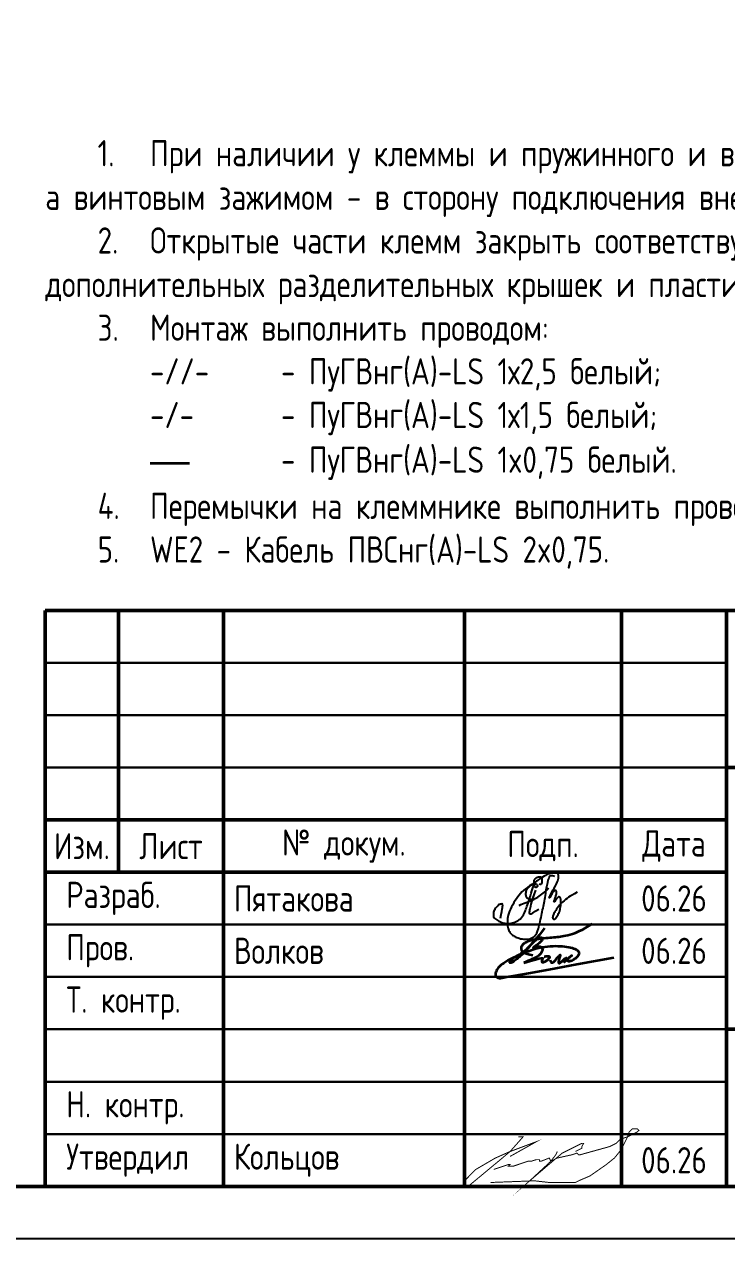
# Model space of a CAD drawing. Header units: millimetres. Extents: x -920 to 3495, y -90 to 589.
# Drawn here: x 2625 to 2692, y 0 to 116 of the extents above; entities that cross this region are included whole.
import ezdxf

# ---------------------------------------------------------------- set-up
doc = ezdxf.new("R2010")
doc.units = ezdxf.units.MM
doc.styles.add('Gost_type_A', font='GOST_A.TTF')

# ---------------------------------------------------------------- blocks, each defined once
blk = doc.blocks.new('Штамп большой нижний')
at = {"lineweight": 50}
for points in [[(-185, 55), (-178, 55), (-178, 35), (-185, 35)], [(-178, 55), (-168, 55), (-168, 35), (-178, 35)], [(-168, 55), (-145, 55), (-145, 35), (-168, 35)], [(-145, 55), (-130, 55), (-130, 35), (-145, 35)], [(-130, 55), (-120, 55), (-120, 35), (-130, 35)], [(-120, 55), (0, 55), (0, 40), (-120, 40)], [(-120, 40), (-50, 40), (-50, 15), (-120, 15)], [(-185, 35), (-178, 35), (-178, 30), (-185, 30)], [(-178, 35), (-168, 35), (-168, 30), (-178, 30)], [(-168, 35), (-145, 35), (-145, 30), (-168, 30)], [(-145, 35), (-130, 35), (-130, 30), (-145, 30)], [(-130, 35), (-120, 35), (-120, 30), (-130, 30)], [(-185, 30), (-168, 30), (-168, 0), (-185, 0)], [(-168, 30), (-145, 30), (-145, 0), (-168, 0)], [(-145, 30), (-130, 30), (-130, 0), (-145, 0)], [(-130, 30), (-120, 30), (-120, 0), (-130, 0)], [(-120, 15), (-50, 15), (-50, 0), (-120, 0)]]:
    blk.add_lwpolyline(points, close=True, dxfattribs=at)
for points in [[(-185, 55), (-178, 55), (-178, 50), (-185, 50)], [(-178, 55), (-168, 55), (-168, 50), (-178, 50)], [(-168, 55), (-145, 55), (-145, 50), (-168, 50)], [(-145, 55), (-130, 55), (-130, 50), (-145, 50)], [(-130, 55), (-120, 55), (-120, 50), (-130, 50)], [(-185, 50), (-178, 50), (-178, 45), (-185, 45)], [(-178, 50), (-168, 50), (-168, 45), (-178, 45)], [(-168, 50), (-145, 50), (-145, 45), (-168, 45)], [(-145, 50), (-130, 50), (-130, 45), (-145, 45)], [(-130, 50), (-120, 50), (-120, 45), (-130, 45)], [(-185, 45), (-178, 45), (-178, 40), (-185, 40)], [(-178, 45), (-168, 45), (-168, 40), (-178, 40)], [(-168, 45), (-145, 45), (-145, 40), (-168, 40)], [(-145, 45), (-130, 45), (-130, 40), (-145, 40)], [(-130, 45), (-120, 45), (-120, 40), (-130, 40)], [(-185, 40), (-178, 40), (-178, 35), (-185, 35)], [(-178, 40), (-168, 40), (-168, 35), (-178, 35)], [(-168, 40), (-145, 40), (-145, 35), (-168, 35)], [(-145, 40), (-130, 40), (-130, 35), (-145, 35)], [(-130, 40), (-120, 40), (-120, 35), (-130, 35)], [(-185, 30), (-168, 30), (-168, 25), (-185, 25)], [(-168, 30), (-145, 30), (-145, 25), (-168, 25)], [(-145, 30), (-130, 30), (-130, 25), (-145, 25)], [(-130, 30), (-120, 30), (-120, 25), (-130, 25)], [(-185, 25), (-168, 25), (-168, 20), (-185, 20)], [(-168, 25), (-145, 25), (-145, 20), (-168, 20)], [(-145, 25), (-130, 25), (-130, 20), (-145, 20)], [(-130, 25), (-120, 25), (-120, 20), (-130, 20)], [(-185, 20), (-168, 20), (-168, 15), (-185, 15)], [(-168, 20), (-145, 20), (-145, 15), (-168, 15)], [(-145, 20), (-130, 20), (-130, 15), (-145, 15)], [(-130, 20), (-120, 20), (-120, 15), (-130, 15)], [(-185, 15), (-168, 15), (-168, 10), (-185, 10)], [(-168, 15), (-145, 15), (-145, 10), (-168, 10)], [(-145, 15), (-130, 15), (-130, 10), (-145, 10)], [(-130, 15), (-120, 15), (-120, 10), (-130, 10)], [(-185, 10), (-168, 10), (-168, 5), (-185, 5)], [(-168, 10), (-145, 10), (-145, 5), (-168, 5)], [(-145, 10), (-130, 10), (-130, 5), (-145, 5)], [(-130, 10), (-120, 10), (-120, 5), (-130, 5)], [(-185, 5), (-168, 5), (-168, 0), (-185, 0)], [(-168, 5), (-145, 5), (-145, 0), (-168, 0)], [(-145, 5), (-130, 5), (-130, 0), (-145, 0)], [(-130, 5), (-120, 5), (-120, 0), (-130, 0)]]:
    blk.add_lwpolyline(points, close=True)
at = {"char_height": 2.5, "style": 'Gost_type_A'}
for s, insert, width, attachment_point in [('Изм.', (-181.5, 32.5), 7, 5), ('Лист', (-173, 32.5), 10, 5), ('№ докум.', (-156.5, 32.5), 23, 5), ('Подп.', (-137.5, 32.5), 15, 5), ('Дата', (-125, 32.5), 10, 5), ('\\pxl0.8;Разраб.', (-185, 27.5), 17, 4), ('\\pxl0.8;Пров.', (-185, 22.5), 17, 4), ('\\pxl0.8;Т. контр.', (-185, 17.5), 17, 4), ('\\pxl0.8;Н. контр.', (-185, 7.5), 17, 4), ('\\pxl0.8;Утвердил', (-185, 2.5), 17, 4)]:
    blk.add_mtext(s, dxfattribs=dict(at, insert=insert, width=width, attachment_point=attachment_point))
blk = doc.blocks.new('Сотрудник 7_1')
at = {"lineweight": 35}
for points in [[(4.39, 2), (4.09, 2.07), (3.85, 2.15), (3.67, 2.21), (3.55, 2.27), (3.46, 2.33), (3.4, 2.39), (3.37, 2.44), (3.35, 2.5), (3.33, 2.55), (3.32, 2.61), (3.31, 2.66), (3.31, 2.72), (3.31, 2.77), (3.32, 2.83), (3.34, 2.89), (3.36, 2.94), (3.39, 2.99), (3.43, 3.05), (3.48, 3.1), (3.54, 3.15), (3.6, 3.2), (3.67, 3.24), (3.74, 3.29), (3.82, 3.33), (3.91, 3.37), (4.01, 3.4), (4.11, 3.44), (4.22, 3.47), (4.34, 3.5), (4.47, 3.53), (4.62, 3.56), (4.77, 3.58), (4.93, 3.61), (5.11, 3.63), (5.29, 3.65), (5.48, 3.67), (5.67, 3.69), (5.85, 3.71), (6.04, 3.72), (6.21, 3.74), (6.38, 3.76), (6.55, 3.77), (6.71, 3.79), (6.86, 3.81), (7.02, 3.83), (7.19, 3.86), (7.36, 3.89), (7.54, 3.92), (7.74, 3.96), (7.95, 4.01), (8.19, 4.09), (8.47, 4.19), (8.78, 4.33), (9.15, 4.51), (9.57, 4.74), (10.05, 5.03)], [(5.51, 4.62), (4.98, 3.97), (4.54, 3.43), (4.18, 3.01), (3.9, 2.68), (3.67, 2.43), (3.49, 2.24), (3.34, 2.09), (3.21, 1.97), (3.08, 1.86), (2.97, 1.76), (2.86, 1.67), (2.76, 1.6), (2.67, 1.53), (2.59, 1.47), (2.52, 1.42), (2.45, 1.38), (2.4, 1.35), (2.35, 1.33), (2.31, 1.31), (2.28, 1.3), (2.25, 1.3), (2.23, 1.3), (2.21, 1.31), (2.2, 1.31), (2.19, 1.33), (2.18, 1.34), (2.18, 1.36), (2.18, 1.38), (2.18, 1.4), (2.19, 1.42), (2.2, 1.45), (2.22, 1.48), (2.25, 1.51), (2.28, 1.55), (2.32, 1.59), (2.36, 1.63), (2.42, 1.67), (2.49, 1.72), (2.56, 1.78), (2.65, 1.84), (2.75, 1.9), (2.87, 1.97), (2.99, 2.04), (3.12, 2.12), (3.25, 2.21), (3.39, 2.3), (3.53, 2.41), (3.67, 2.52), (3.81, 2.64), (3.94, 2.77), (4.07, 2.9), (4.2, 3.03), (4.32, 3.15), (4.44, 3.27), (4.55, 3.37), (4.65, 3.46), (4.74, 3.54), (4.82, 3.6), (4.9, 3.64), (4.97, 3.68), (5.03, 3.7), (5.08, 3.72), (5.13, 3.73), (5.17, 3.73), (5.21, 3.73), (5.24, 3.73), (5.26, 3.73), (5.28, 3.72), (5.3, 3.71), (5.31, 3.7), (5.32, 3.68), (5.33, 3.66), (5.33, 3.64), (5.32, 3.61), (5.32, 3.58), (5.3, 3.54), (5.28, 3.5), (5.25, 3.46), (5.21, 3.41), (5.16, 3.36), (5.1, 3.3), (5.03, 3.23), (4.96, 3.17), (4.88, 3.1), (4.8, 3.04), (4.72, 2.98), (4.65, 2.92), (4.59, 2.87), (4.53, 2.83), (4.49, 2.8), (4.46, 2.77), (4.43, 2.76), (4.42, 2.75), (4.42, 2.74), (4.43, 2.75), (4.45, 2.75), (4.49, 2.76), (4.53, 2.78), (4.58, 2.8), (4.64, 2.82), (4.7, 2.84), (4.76, 2.85), (4.83, 2.86), (4.89, 2.87), (4.95, 2.88), (5.01, 2.87), (5.06, 2.87), (5.11, 2.85), (5.15, 2.84), (5.19, 2.81), (5.22, 2.78), (5.25, 2.75), (5.27, 2.72), (5.29, 2.68), (5.3, 2.63), (5.3, 2.59), (5.3, 2.54), (5.29, 2.49), (5.27, 2.44), (5.26, 2.38), (5.23, 2.33), (5.2, 2.28), (5.17, 2.22), (5.12, 2.17), (5.07, 2.11), (5, 2.05), (4.92, 1.99), (4.83, 1.93), (4.73, 1.86), (4.6, 1.79), (4.47, 1.72), (4.31, 1.65), (4.15, 1.57), (3.96, 1.49), (3.76, 1.41), (3.54, 1.32)], [(6.04, 1.58), (6.05, 1.53), (6.06, 1.49), (6.06, 1.46), (6.07, 1.43), (6.09, 1.4), (6.1, 1.38), (6.12, 1.36), (6.14, 1.35), (6.16, 1.33), (6.19, 1.33), (6.22, 1.33), (6.25, 1.33), (6.28, 1.33), (6.31, 1.34), (6.34, 1.36), (6.37, 1.38), (6.4, 1.4), (6.43, 1.43), (6.46, 1.46), (6.49, 1.5), (6.52, 1.53), (6.55, 1.57), (6.58, 1.62), (6.62, 1.66), (6.65, 1.71), (6.69, 1.75), (6.73, 1.8), (6.78, 1.84), (6.82, 1.88), (6.85, 1.92), (6.89, 1.95), (6.92, 1.98), (6.95, 2.01), (6.97, 2.03), (6.98, 2.05), (7, 2.06), (7, 2.06), (7.01, 2.06), (7.01, 2.05), (7, 2.03), (7, 2), (6.99, 1.96), (6.97, 1.93), (6.96, 1.88), (6.94, 1.83), (6.93, 1.79), (6.91, 1.74), (6.9, 1.69), (6.89, 1.64), (6.88, 1.6), (6.87, 1.56), (6.86, 1.53), (6.85, 1.49), (6.84, 1.46), (6.84, 1.43), (6.84, 1.41), (6.84, 1.38), (6.84, 1.36), (6.84, 1.35), (6.84, 1.33), (6.84, 1.32), (6.85, 1.31), (6.86, 1.3), (6.86, 1.29), (6.87, 1.29), (6.88, 1.28), (6.89, 1.28), (6.9, 1.27), (6.91, 1.27), (6.92, 1.27), (6.93, 1.28), (6.95, 1.28), (6.96, 1.29), (6.97, 1.29), (6.98, 1.3), (7, 1.32), (7.03, 1.34), (7.06, 1.37), (7.1, 1.41), (7.15, 1.45), (7.21, 1.5), (7.27, 1.56), (7.34, 1.62), (7.41, 1.68), (7.48, 1.73), (7.54, 1.77), (7.58, 1.79), (7.6, 1.79), (7.61, 1.77), (7.59, 1.72), (7.57, 1.67), (7.54, 1.61), (7.5, 1.54), (7.46, 1.48), (7.43, 1.43), (7.41, 1.4), (7.4, 1.38), (7.41, 1.38), (7.42, 1.4), (7.45, 1.43), (7.49, 1.48), (7.54, 1.53), (7.6, 1.59), (7.66, 1.66), (7.73, 1.72), (7.81, 1.79), (7.88, 1.85), (7.95, 1.9), (8.01, 1.95), (8.06, 1.99), (8.09, 2.01), (8.11, 2.02), (8.1, 2.02), (8.07, 1.99), (8.03, 1.96), (7.98, 1.91), (7.92, 1.86), (7.87, 1.81), (7.81, 1.76), (7.76, 1.71), (7.73, 1.67), (7.7, 1.64), (7.68, 1.61), (7.67, 1.58), (7.67, 1.56), (7.67, 1.54), (7.68, 1.53), (7.7, 1.51), (7.71, 1.5), (7.73, 1.49), (7.75, 1.48), (7.77, 1.48), (7.8, 1.47), (7.83, 1.47), (7.87, 1.48), (7.91, 1.48), (7.96, 1.5), (8.01, 1.51), (8.07, 1.53), (8.13, 1.55), (8.19, 1.58), (8.26, 1.62), (8.33, 1.66), (8.4, 1.71), (8.48, 1.76), (8.55, 1.82), (8.63, 1.89), (8.69, 1.95), (8.75, 2.02), (8.79, 2.1), (8.82, 2.17), (8.83, 2.24), (8.81, 2.31), (8.78, 2.37), (8.72, 2.44), (8.65, 2.5), (8.56, 2.56), (8.44, 2.61), (8.31, 2.66), (8.17, 2.71), (8, 2.75), (7.83, 2.78), (7.64, 2.81), (7.44, 2.84), (7.22, 2.86), (7, 2.88), (6.77, 2.88), (6.53, 2.89), (6.29, 2.88), (6.04, 2.87), (5.79, 2.84), (5.52, 2.81), (5.25, 2.77), (4.97, 2.71), (4.68, 2.64), (4.38, 2.55), (4.06, 2.44), (3.74, 2.32), (3.42, 2.2), (3.11, 2.06), (2.8, 1.92), (2.51, 1.78), (2.25, 1.65), (2.01, 1.52), (1.8, 1.4), (1.62, 1.29), (1.47, 1.18), (1.35, 1.09), (1.24, 0.99), (1.15, 0.91), (1.08, 0.82), (1.02, 0.74), (0.97, 0.65), (0.93, 0.57), (0.89, 0.49), (0.86, 0.41), (0.84, 0.34), (0.83, 0.27), (0.82, 0.21), (0.82, 0.15), (0.83, 0.11), (0.84, 0.07), (0.85, 0.04), (0.87, 0.01), (0.89, -0.01), (0.91, -0.03), (0.94, -0.05), (0.97, -0.07), (1, -0.08), (1.03, -0.1), (1.07, -0.11), (1.1, -0.12), (1.13, -0.13), (1.17, -0.14), (1.2, -0.15), (1.24, -0.15), (1.29, -0.15), (1.47, -0.12), (1.9, -0.04), (2.7, 0.1), (3.99, 0.34), (5.91, 0.69), (8.58, 1.18), (12.12, 1.82)], [(3.54, 1.32), (4.17, 1.5), (4.63, 1.63), (4.96, 1.71), (5.17, 1.76), (5.28, 1.77), (5.33, 1.76), (5.34, 1.73), (5.32, 1.7), (5.3, 1.66), (5.28, 1.62), (5.27, 1.58), (5.26, 1.55), (5.25, 1.51), (5.24, 1.48), (5.24, 1.45), (5.24, 1.42), (5.24, 1.4), (5.25, 1.39), (5.26, 1.37), (5.27, 1.36), (5.29, 1.36), (5.31, 1.36), (5.33, 1.36), (5.35, 1.36), (5.39, 1.37), (5.42, 1.38), (5.46, 1.4), (5.49, 1.41), (5.54, 1.43), (5.58, 1.45), (5.62, 1.48), (5.67, 1.51), (5.72, 1.54), (5.76, 1.57), (5.81, 1.61), (5.85, 1.64), (5.89, 1.68), (5.93, 1.72), (5.96, 1.75), (5.99, 1.78), (6, 1.81), (6.02, 1.83), (6.02, 1.86), (6.01, 1.87), (6, 1.89), (5.98, 1.9), (5.95, 1.91), (5.91, 1.92), (5.87, 1.92), (5.81, 1.92), (5.75, 1.92), (5.69, 1.92), (5.63, 1.91), (5.57, 1.9), (5.51, 1.89), (5.46, 1.88)]]:
    blk.add_lwpolyline(points, dxfattribs=at)

msp = doc.modelspace()

# ---------------------------------------------------------------- linework, layer by layer
msp.add_lwpolyline([(2817, 420), (2817, 0), (2520, 0), (2520, 420)], close=True)
at = {"lineweight": 50}
msp.add_lwpolyline([(2812, 415), (2812, 5), (2540, 5), (2540, 415)], close=True, dxfattribs=at)
at = {"const_width": 0.0934}
for points in [[(2669.8, 6.62), (2670.74, 6.93), (2671.2, 7.09), (2671.36, 7.09), (2671.2, 6.93), (2671.36, 6.93), (2671.67, 6.93), (2673.07, 7.4), (2673.38, 7.4), (2673.85, 7.55), (2674.16, 7.55), (2674.16, 7.4), (2674.32, 7.4), (2675.1, 7.71), (2675.25, 7.4), (2675.87, 7.71), (2677.28, 8.02), (2677.74, 8.18), (2677.9, 8.02), (2678.05, 8.02), (2680.86, 8.8), (2681.48, 9.11), (2681.79, 9.42), (2682.1, 9.58), (2682.57, 9.73), (2683.19, 10.04), (2683.5, 10.2), (2683.66, 10.35), (2683.5, 10.51), (2683.19, 10.51), (2683.04, 10.51), (2682.72, 10.2), (2682.57, 9.73), (2681.95, 8.49), (2681.32, 7.71), (2680.55, 7.09), (2678.99, 6), (2677.9, 5.53), (2677.59, 5.37), (2675.1, 5.37), (2673.69, 5.53), (2669.49, 5.37)], [(2672.14, 9.73), (2672.6, 9.73), (2671.36, 8.33), (2670.43, 7.55), (2668.48, 5.93), (2667.36, 5), (2667, 5), (2667, 5.22), (2667.16, 5.68), (2668.09, 6.62), (2669.96, 7.71), (2671.36, 8.33), (2673.85, 9.26), (2671.36, 7.86)], [(2675.87, 8.33), (2675.72, 8.02), (2675.25, 7.4), (2673.23, 5.53), (2676.34, 8.18), (2678.21, 9.11), (2678.37, 9.11), (2678.21, 8.8), (2678.21, 8.64), (2677.59, 8.33)]]:
    msp.add_lwpolyline(points, dxfattribs=at)
for points in [[(2677.77, 33.11), (2677.37, 32.88), (2676.93, 32.62), (2676.37, 32.16), (2675.96, 31.77), (2675.61, 31.21), (2675.45, 30.88), (2675.42, 30.73), (2675.42, 30.6), (2675.46, 30.54), (2675.55, 30.5), (2675.65, 30.54), (2675.73, 30.61), (2676.02, 31.11), (2676.14, 31.35), (2676.14, 31.56), (2676.2, 31.85), (2676.2, 32.17), (2676.2, 32.43), (2676.12, 32.61), (2676.06, 32.66), (2675.98, 32.66), (2675.87, 32.55), (2675.75, 32.42), (2675.65, 32.25), (2675.59, 32.17), (2675.52, 32.17), (2675.62, 32.37), (2675.72, 32.69), (2675.8, 33), (2675.8, 33.19), (2675.7, 33.27), (2675.63, 33.27), (2675.54, 33.18), (2675.44, 33.1), (2675.34, 32.94), (2675.26, 32.77), (2675.19, 32.61), (2675.14, 32.54), (2675.08, 32.6), (2675.15, 32.76), (2675.75, 33.78), (2675.99, 34.35), (2675.99, 34.72), (2675.9, 34.96), (2675.73, 35.07), (2675.31, 34.96), (2674.85, 34.76), (2674.37, 34.5), (2673.42, 33.82), (2672.6, 33.28), (2672.09, 32.67), (2671.6, 31.93), (2671.18, 31.05), (2671.1, 30.44), (2671.1, 29.86), (2671.22, 29.41), (2671.47, 29.09), (2671.72, 28.91), (2672.1, 28.72), (2672.62, 28.59), (2673.27, 28.59), (2673.77, 28.91), (2674.05, 29.43), (2674.41, 31.13), (2674.67, 32.38), (2674.9, 33.93), (2675.1, 34.6), (2675.23, 34.7), (2675.43, 34.7), (2675.61, 34.61)], [(2670.44, 30.61), (2670.66, 31.72), (2670.66, 31.91), (2670.59, 32), (2670.42, 31.94), (2670.32, 31.94), (2670.14, 31.78), (2669.81, 31.35), (2669.76, 31.02), (2669.76, 30.72), (2669.86, 30.61), (2670.3, 30.32), (2670.69, 30.16), (2671, 30.1), (2671.45, 30.1), (2672.01, 30.31), (2672.47, 30.63), (2672.81, 31.23), (2673.23, 32.53), (2673.54, 33.55), (2673.6, 33.71), (2673.68, 33.85), (2673.77, 33.92), (2673.83, 33.92), (2673.95, 33.76), (2674, 33.65), (2673.9, 33.55), (2673.82, 33.55), (2673.71, 33.62), (2673.65, 33.89), (2673.65, 34.05), (2673.65, 34.24), (2673.76, 34.39), (2673.88, 34.49), (2674.07, 34.58), (2674.26, 34.58), (2674.38, 34.51), (2674.38, 34.38), (2674.38, 34.15), (2674.38, 33.89), (2674.3, 33.81), (2674.2, 33.81), (2674.14, 33.87)], [(2673.77, 33.91), (2673.71, 33.97), (2673.46, 33.88), (2673.06, 33.54), (2672.83, 33.17), (2672.83, 32.74), (2672.94, 32.55), (2673.19, 32.43), (2673.57, 32.4)], [(2672.22, 31.83), (2672.42, 31.95), (2672.87, 32.09), (2673.69, 32.43), (2674.1, 32.69), (2674.67, 33.13), (2674.95, 33.36), (2675.04, 33.5)], [(2674.09, 31.45), (2673.63, 31.2), (2673.47, 31.06), (2673.37, 31), (2673.26, 31), (2673.22, 31.07), (2673.22, 31.28), (2673.36, 31.99), (2673.81, 33.3)]]:
    msp.add_open_spline(points, degree=3)

# ---------------------------------------------------------------- block references
for name, p in [('Штамп большой нижний', (2812, 5)), ('Сотрудник 7_1', (2669.14, 25.04))]:
    msp.add_blockref(name, p)

# ---------------------------------------------------------------- texts
at = {"char_height": 2.5, "style": 'Gost_type_A'}
for s, insert, width, attachment_point in [('\\pxi2,ql,t4;1.^IПри наличии у клеммы и пружинного и винтового зажима, установить пружинным зажимом в сторону внутреннего монтажа шкафа, а винтовым зажимом - в сторону подключения внешних кабелей.\\P2.^IОткрытые части клемм закрыть соответствующими концевыми крышками. На данной схеме показаны только места установок дополнительных разделительных крышек и пластин (в зависимости от типа клемм).\\P{\\A1;3.^IМонтаж выполнить проводом:\\P\\pi0,l4,q*,t4,9;-//-^I- ПуГВнг(А)-LS 1х2,5 белый;\\P\\pi2.42857,l1.57143,ql,t1.57143,9;-/-  ^I- ПуГВнг(А)-LS 1х1,5 белый; \\P\\pi-5,l9,q*,t9;\\fArial|b0|i0|c0|p34;\\H1.08333x;―^I\\fGOST type A|b0|i0|c204|p34;\\H0.92308x;- ПуГВнг(А)-LS 1x0,75 белый.\\A0;\\fMS Shell Dlg 2|b0|i0|c204|p0;\\H0.70834x;\\P\\pi2,l0,ql,t4;\\A1;\\fGOST type A|b0|i0|c204|p34;\\H1.41176x;4.^IПеремычки на клеммнике выполнить проводом ПуГВнг(А)-LS 1х1,5 белый;\\P5.^IWE2 - Кабель ПВСнг(А)-LS 2x0,75.}', (2627, 64), 183, 7), ('Пятакова', (2645, 32.5), 22, 4), ('06.26', (2687, 32.5), 10, 5), ('Волков', (2645, 27.5), 22, 4), ('06.26', (2687, 27.5), 10, 5), ('Кольцов', (2645, 7.5), 22, 4), ('06.26', (2687, 7.5), 10, 5)]:
    msp.add_mtext(s, dxfattribs=dict(at, insert=insert, width=width, attachment_point=attachment_point))

doc.saveas('drawing.dxf')
